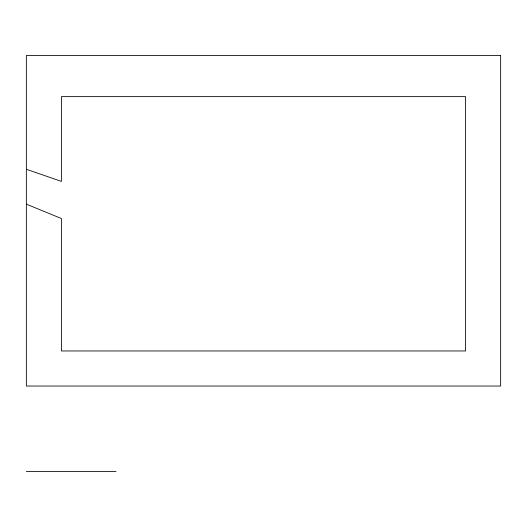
<?xml version="1.0" encoding="UTF-8"?>
<svg xmlns="http://www.w3.org/2000/svg" width="527" height="527" viewBox="0 0 527 527"><rect width="100%" height="100%" fill="white"/><g stroke="black" fill="none" stroke-linecap="round" stroke-linejoin="round"><path stroke-width="0.79" d="M26.35 471.467L116.026 471.467M26.35 169.279L61.422 181.393L61.422 96.625L465.578 96.625L465.578 350.969L61.422 350.969L61.422 218.54L26.35 204.153M500.65 55.533L26.35 55.533L26.35 386.034L500.65 386.034L500.65 55.533"/></g></svg>
